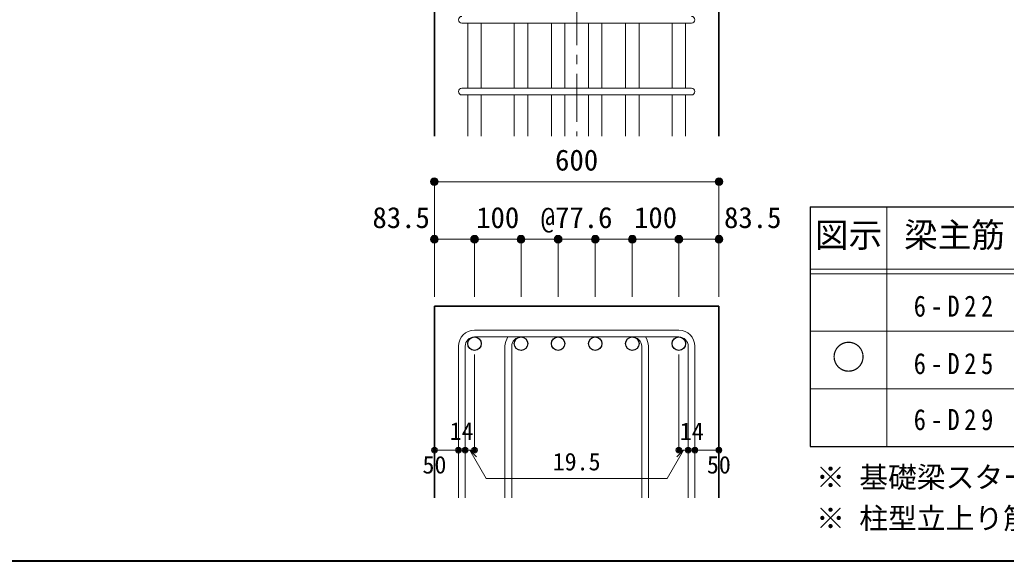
# Model space of a CAD drawing. Units: millimetres at full size, sheet at 1:20; details may follow other scales. Extents: x -3982 to 3969, y -2797 to 2801.
# Drawn here: x -683 to 1374, y -2797 to -1667 of the extents above; entities that cross this region are included whole.
import ezdxf
from ezdxf.enums import TextEntityAlignment as Align

# ---------------------------------------------------------------- set-up
doc = ezdxf.new("R2010")
doc.units = ezdxf.units.MM
doc.header["$LTSCALE"] = 20
doc.header["$PDMODE"] = 32
doc.header["$PDSIZE"] = 12
doc.linetypes.add('CHAIN1', pattern=[8, 5, -1, 1, -1])
for name, color, linetype, lineweight in [('6-1_躯体線', 2, 'Continuous', 35), ('6-5_梁主筋', 7, 'Continuous', 18), ('6-6_S.T.P.', 7, 'Continuous', 18), ('6-7_文字', 7, 'Continuous', 18), ('6-D_寸法', 4, 'Continuous', 9), ('6-E_枠', 7, 'Continuous', 18), ('F-0_枠', 6, 'Continuous', 40)]:
    doc.layers.add(name, color=color, linetype=linetype, lineweight=lineweight)
doc.styles.add('ＭＳ ゴシック', font='')
doc.styles.get('ＭＳ ゴシック').set_extended_font_data('MS Gothic')

msp = doc.modelspace()

# ---------------------------------------------------------------- linework, layer by layer
at = {"layer": '6-1_躯体線'}
for p, q in [((181.79, -1909.67), (181.79, -1509.67)), ((774.79, -1909.67), (774.79, -1509.67)), ((181.79, -2264.67), (181.79, -2664.67)), ((181.79, -2264.67), (774.79, -2264.67)), ((774.79, -2264.67), (774.79, -2664.67))]:
    msp.add_line(p, q, dxfattribs=at)
at = {"layer": '6-5_梁主筋'}
for p, q in [((251.29, -1673.67), (251.29, -1809.67)), ((279.29, -1673.67), (279.29, -1809.67)), ((348.29, -1673.67), (348.29, -1809.67)), ((376.29, -1673.67), (376.29, -1809.67)), ((425.62, -1673.67), (425.62, -1809.67)), ((453.62, -1673.67), (453.62, -1809.67)), ((502.96, -1673.67), (502.96, -1809.67)), ((530.96, -1673.67), (530.96, -1809.67)), ((580.29, -1673.67), (580.29, -1809.67)), ((608.29, -1673.67), (608.29, -1809.67)), ((677.29, -1673.67), (677.29, -1809.67)), ((705.29, -1673.67), (705.29, -1809.67)), ((251.29, -1823.67), (251.29, -1909.67)), ((279.29, -1823.67), (279.29, -1909.67)), ((348.29, -1823.67), (348.29, -1909.67)), ((376.29, -1823.67), (376.29, -1909.67)), ((425.62, -1823.67), (425.62, -1909.67)), ((453.62, -1823.67), (453.62, -1909.67)), ((502.96, -1823.67), (502.96, -1909.67)), ((530.96, -1823.67), (530.96, -1909.67)), ((580.29, -1823.67), (580.29, -1909.67)), ((608.29, -1823.67), (608.29, -1909.67)), ((677.29, -1823.67), (677.29, -1909.67)), ((705.29, -1823.67), (705.29, -1909.67))]:
    msp.add_line(p, q, dxfattribs=at)
at = {"layer": '6-5_梁主筋', "color": 3, "lineweight": 25}
for centre in [(265.29, -2342.67), (362.29, -2342.67), (439.62, -2342.67), (516.96, -2342.67), (594.29, -2342.67), (691.29, -2342.67)]:
    msp.add_circle(centre, 14, dxfattribs=at)
at = {"layer": '6-6_S.T.P.'}
for p, q in [((238.79, -1673.67), (717.4, -1673.67)), ((238.79, -1809.67), (717.4, -1809.67)), ((238.79, -1823.67), (717.4, -1823.67)), ((691.29, -2314.67), (265.29, -2314.67)), ((691.29, -2328.67), (265.29, -2328.67)), ((231.79, -2348.17), (231.79, -2664.67)), ((245.79, -2348.17), (245.79, -2664.67)), ((328.79, -2348.17), (328.79, -2664.67)), ((342.79, -2348.17), (342.79, -2664.67)), ((613.79, -2348.17), (613.79, -2664.67)), ((627.79, -2348.17), (627.79, -2664.67)), ((710.79, -2348.17), (710.79, -2664.67)), ((724.79, -2348.17), (724.79, -2664.67))]:
    msp.add_line(p, q, dxfattribs=at)
for centre, radius, start, end in [((238.79, -1666.67), 7, 90, 270), ((717.79, -1666.67), 7, 270, 90), ((238.79, -1816.67), 7, 90, 270), ((717.79, -1816.67), 7, 270, 90), ((265.29, -2348.17), 33.5, 90, 180), ((691.29, -2348.17), 33.5, 0, 90), ((265.29, -2348.17), 19.5, 90, 180), ((362.29, -2348.17), 33.5, 144.40235, 180), ((362.29, -2348.17), 19.5, 90, 180), ((594.29, -2348.17), 19.5, 0, 90), ((594.29, -2348.17), 33.5, 0, 35.59765), ((691.29, -2348.17), 19.5, 0, 90)]:
    msp.add_arc(centre, radius, start, end, dxfattribs=at)
at = {"layer": '6-D_寸法', "linetype": 'CHAIN1'}
msp.add_line((478.29, -659.67), (478.29, -1909.67), dxfattribs=at)
at = {"layer": '6-D_寸法'}
for p, q in [((181.79, -2004.67), (181.79, -2124.67)), ((181.79, -2004.67), (774.79, -2004.67)), ((774.79, -2004.67), (774.79, -2124.67)), ((181.79, -2124.67), (181.79, -2244.67)), ((181.79, -2124.67), (265.29, -2124.67)), ((265.29, -2124.67), (265.29, -2244.67)), ((265.29, -2124.67), (362.29, -2124.67)), ((362.29, -2124.67), (362.29, -2244.67)), ((362.29, -2124.67), (439.62, -2124.67)), ((439.62, -2124.67), (439.62, -2244.67)), ((439.62, -2124.67), (516.96, -2124.67)), ((516.96, -2124.67), (516.96, -2244.67)), ((516.96, -2124.67), (594.29, -2124.67)), ((594.29, -2124.67), (594.29, -2244.67)), ((594.29, -2124.67), (691.29, -2124.67)), ((691.29, -2124.67), (691.29, -2244.67)), ((691.29, -2124.67), (774.79, -2124.67)), ((774.79, -2124.67), (774.79, -2244.67)), ((265.29, -2564.67), (265.29, -2365.34)), ((691.29, -2564.67), (691.29, -2365.34)), ((181.79, -2564.67), (231.79, -2564.67)), ((231.79, -2564.67), (265.29, -2564.67)), ((255.54, -2564.67), (269.68, -2578.81)), ((255.54, -2564.67), (289.76, -2623.95)), ((701.04, -2564.67), (666.82, -2623.95)), ((701.04, -2564.67), (686.9, -2578.81)), ((691.29, -2564.67), (774.79, -2564.67)), ((710.79, -2564.67), (724.79, -2564.67)), ((289.76, -2623.95), (666.82, -2623.95))]:
    msp.add_line(p, q, dxfattribs=at)
for centre, radius in [((181.79, -2004.67), 8), ((181.79, -2004.67), 7.2), ((181.79, -2004.67), 6.4), ((181.79, -2004.67), 5.6), ((181.79, -2004.67), 4.8), ((181.79, -2004.67), 4), ((181.79, -2004.67), 3.2), ((181.79, -2004.67), 2.4), ((181.79, -2004.67), 1.6), ((181.79, -2004.67), 0.8), ((774.79, -2004.67), 8), ((774.79, -2004.67), 7.2), ((774.79, -2004.67), 6.4), ((774.79, -2004.67), 5.6), ((774.79, -2004.67), 4.8), ((774.79, -2004.67), 4), ((774.79, -2004.67), 3.2), ((774.79, -2004.67), 2.4), ((774.79, -2004.67), 1.6), ((774.79, -2004.67), 0.8), ((181.79, -2124.67), 8), ((181.79, -2124.67), 7.2), ((181.79, -2124.67), 6.4), ((265.29, -2124.67), 8), ((265.29, -2124.67), 7.2), ((265.29, -2124.67), 6.4), ((362.29, -2124.67), 8), ((362.29, -2124.67), 7.2), ((362.29, -2124.67), 6.4), ((439.62, -2124.67), 8), ((439.62, -2124.67), 7.2), ((439.62, -2124.67), 6.4), ((516.96, -2124.67), 8), ((516.96, -2124.67), 7.2), ((516.96, -2124.67), 6.4), ((594.29, -2124.67), 8), ((594.29, -2124.67), 7.2), ((594.29, -2124.67), 6.4), ((691.29, -2124.67), 8), ((691.29, -2124.67), 7.2), ((691.29, -2124.67), 6.4), ((774.79, -2124.67), 8), ((774.79, -2124.67), 7.2), ((774.79, -2124.67), 6.4), ((181.79, -2124.67), 5.6), ((181.79, -2124.67), 4.8), ((181.79, -2124.67), 4), ((181.79, -2124.67), 3.2), ((181.79, -2124.67), 2.4), ((181.79, -2124.67), 1.6), ((181.79, -2124.67), 0.8), ((265.29, -2124.67), 5.6), ((265.29, -2124.67), 4.8), ((265.29, -2124.67), 4), ((265.29, -2124.67), 3.2), ((265.29, -2124.67), 2.4), ((265.29, -2124.67), 1.6), ((265.29, -2124.67), 0.8), ((362.29, -2124.67), 5.6), ((362.29, -2124.67), 4.8), ((362.29, -2124.67), 4), ((362.29, -2124.67), 3.2), ((362.29, -2124.67), 2.4), ((362.29, -2124.67), 1.6), ((362.29, -2124.67), 0.8), ((439.62, -2124.67), 5.6), ((439.62, -2124.67), 4.8), ((439.62, -2124.67), 4), ((439.62, -2124.67), 3.2), ((439.62, -2124.67), 2.4), ((439.62, -2124.67), 1.6), ((439.62, -2124.67), 0.8), ((516.96, -2124.67), 5.6), ((516.96, -2124.67), 4.8), ((516.96, -2124.67), 4), ((516.96, -2124.67), 3.2), ((516.96, -2124.67), 2.4), ((516.96, -2124.67), 1.6), ((516.96, -2124.67), 0.8), ((594.29, -2124.67), 5.6), ((594.29, -2124.67), 4.8), ((594.29, -2124.67), 4), ((594.29, -2124.67), 3.2), ((594.29, -2124.67), 2.4), ((594.29, -2124.67), 1.6), ((594.29, -2124.67), 0.8), ((691.29, -2124.67), 5.6), ((691.29, -2124.67), 4.8), ((691.29, -2124.67), 4), ((691.29, -2124.67), 3.2), ((691.29, -2124.67), 2.4), ((691.29, -2124.67), 1.6), ((691.29, -2124.67), 0.8), ((774.79, -2124.67), 5.6), ((774.79, -2124.67), 4.8), ((774.79, -2124.67), 4), ((774.79, -2124.67), 3.2), ((774.79, -2124.67), 2.4), ((774.79, -2124.67), 1.6), ((774.79, -2124.67), 0.8), ((181.79, -2564.67), 4), ((181.79, -2564.67), 3.6), ((181.79, -2564.67), 3.2), ((181.79, -2564.67), 2.8), ((181.79, -2564.67), 2.4), ((181.79, -2564.67), 2), ((181.79, -2564.67), 1.6), ((181.79, -2564.67), 1.2), ((181.79, -2564.67), 0.8), ((181.79, -2564.67), 0.4), ((231.79, -2564.67), 4), ((231.79, -2564.67), 3.6), ((231.79, -2564.67), 3.2), ((231.79, -2564.67), 2.8), ((231.79, -2564.67), 2.4), ((231.79, -2564.67), 2), ((231.79, -2564.67), 1.6), ((231.79, -2564.67), 1.2), ((231.79, -2564.67), 0.8), ((231.79, -2564.67), 0.4), ((245.79, -2564.67), 4), ((245.79, -2564.67), 3.6), ((245.79, -2564.67), 3.2), ((245.79, -2564.67), 2.8), ((245.79, -2564.67), 2.4), ((245.79, -2564.67), 2), ((245.79, -2564.67), 1.6), ((245.79, -2564.67), 1.2), ((245.79, -2564.67), 0.8), ((245.79, -2564.67), 0.4), ((265.29, -2564.67), 4), ((265.29, -2564.67), 3.6), ((265.29, -2564.67), 3.2), ((265.29, -2564.67), 2.8), ((265.29, -2564.67), 2.4), ((265.29, -2564.67), 2), ((265.29, -2564.67), 1.6), ((265.29, -2564.67), 1.2), ((265.29, -2564.67), 0.8), ((265.29, -2564.67), 0.4), ((691.29, -2564.67), 4), ((691.29, -2564.67), 3.6), ((691.29, -2564.67), 3.2), ((691.29, -2564.67), 2.8), ((691.29, -2564.67), 2.4), ((691.29, -2564.67), 2), ((691.29, -2564.67), 1.6), ((691.29, -2564.67), 1.2), ((691.29, -2564.67), 0.8), ((691.29, -2564.67), 0.4), ((710.79, -2564.67), 4), ((710.79, -2564.67), 3.6), ((710.79, -2564.67), 3.2), ((710.79, -2564.67), 2.8), ((710.79, -2564.67), 2.4), ((710.79, -2564.67), 2), ((710.79, -2564.67), 1.6), ((710.79, -2564.67), 1.2), ((710.79, -2564.67), 0.8), ((710.79, -2564.67), 0.4), ((724.79, -2564.67), 4), ((724.79, -2564.67), 3.6), ((724.79, -2564.67), 3.2), ((724.79, -2564.67), 2.8), ((724.79, -2564.67), 2.4), ((724.79, -2564.67), 2), ((724.79, -2564.67), 1.6), ((724.79, -2564.67), 1.2), ((724.79, -2564.67), 0.8), ((724.79, -2564.67), 0.4), ((774.79, -2564.67), 4), ((774.79, -2564.67), 3.6), ((774.79, -2564.67), 3.2), ((774.79, -2564.67), 2.8), ((774.79, -2564.67), 2.4), ((774.79, -2564.67), 2), ((774.79, -2564.67), 1.6), ((774.79, -2564.67), 1.2), ((774.79, -2564.67), 0.8), ((774.79, -2564.67), 0.4)]:
    msp.add_circle(centre, radius, dxfattribs=at)
at = {"layer": '6-D_寸法', "color": 7}
for p in [(181.79, -2004.67), (774.79, -2004.67), (181.79, -2124.67), (265.29, -2124.67), (362.29, -2124.67), (439.62, -2124.67), (516.96, -2124.67), (594.29, -2124.67), (691.29, -2124.67), (774.79, -2124.67), (181.79, -2564.67), (231.79, -2564.67), (245.79, -2564.67), (265.29, -2564.67), (691.29, -2564.67), (710.79, -2564.67), (724.79, -2564.67), (774.79, -2564.67)]:
    msp.add_point(p, dxfattribs=at)
at = {"layer": '6-E_枠', "color": 3, "lineweight": 25}
for p, q in [((965.14, -2056.95), (965.14, -2556.95)), ((965.14, -2056.95), (2406.83, -2056.95)), ((965.14, -2556.95), (2406.83, -2556.95))]:
    msp.add_line(p, q, dxfattribs=at)
at = {"layer": '6-E_枠'}
for p, q in [((1125.14, -2056.95), (1125.14, -2556.95)), ((965.14, -2186.95), (2406.83, -2186.95)), ((965.14, -2196.95), (2406.83, -2196.95)), ((965.14, -2316.95), (2406.83, -2316.95)), ((965.14, -2436.95), (2406.83, -2436.95))]:
    msp.add_line(p, q, dxfattribs=at)
at = {"layer": 'F-0_枠'}
msp.add_line((3969.4, -2796.83), (-3981.92, -2796.83), dxfattribs=at)

# ---------------------------------------------------------------- texts
at = {"layer": '6-7_文字', "color": 2, "style": 'ＭＳ ゴシック'}
for s, p in [('図示', (975.14, -2156.95)), ('梁主筋', (1160.98, -2156.95)), ('○', (1010.14, -2411.95))]:
    msp.add_text(s, height=51.32, dxfattribs=at).set_placement(p, align=Align.BOTTOM_LEFT)
at = {"layer": '6-7_文字', "style": 'ＭＳ ゴシック'}
for s, p in [('※ 基礎梁スターラップ     D13 @150', (977.51, -2656.67)), ('※ 柱型立上り筋●は引張側領域時', (977.51, -2742.34))]:
    msp.add_text(s, height=43.99, dxfattribs=at).set_placement(p, align=Align.BOTTOM_LEFT)
at = {"layer": '6-7_文字', "char_height": 43.99, "attachment_point": 7, "style": 'ＭＳ ゴシック'}
for s, insert in [('\\T1.38;\\W0.85;6-D22', (1180.98, -2286.95)), ('\\T1.38;\\W0.85;6-D25', (1180.98, -2406.95)), ('\\T1.38;\\W0.85;6-D29', (1180.98, -2523.82))]:
    msp.add_mtext(s, dxfattribs=dict(at, insert=insert))
at = {"layer": '6-D_寸法', "style": 'ＭＳ ゴシック'}
for s, height, p in [('600', 43.99, (433.29, -1994.67)), ('83.5', 43.99, (52.51, -2114.67)), ('100', 43.99, (268.79, -2114.67)), ('@77.6', 43.99, (403.29, -2114.67)), ('100', 43.99, (597.79, -2114.67)), ('83.5', 43.99, (785.49, -2114.67)), ('14', 36.66, (213.5, -2554.46)), ('14', 36.66, (693.28, -2554.81)), ('50', 36.66, (156.79, -2624.67)), ('19.5', 36.66, (428.29, -2618.14)), ('50', 36.66, (749.79, -2624.67))]:
    msp.add_text(s, height=height, dxfattribs=at).set_placement(p, align=Align.BOTTOM_LEFT)

doc.saveas('drawing.dxf')
